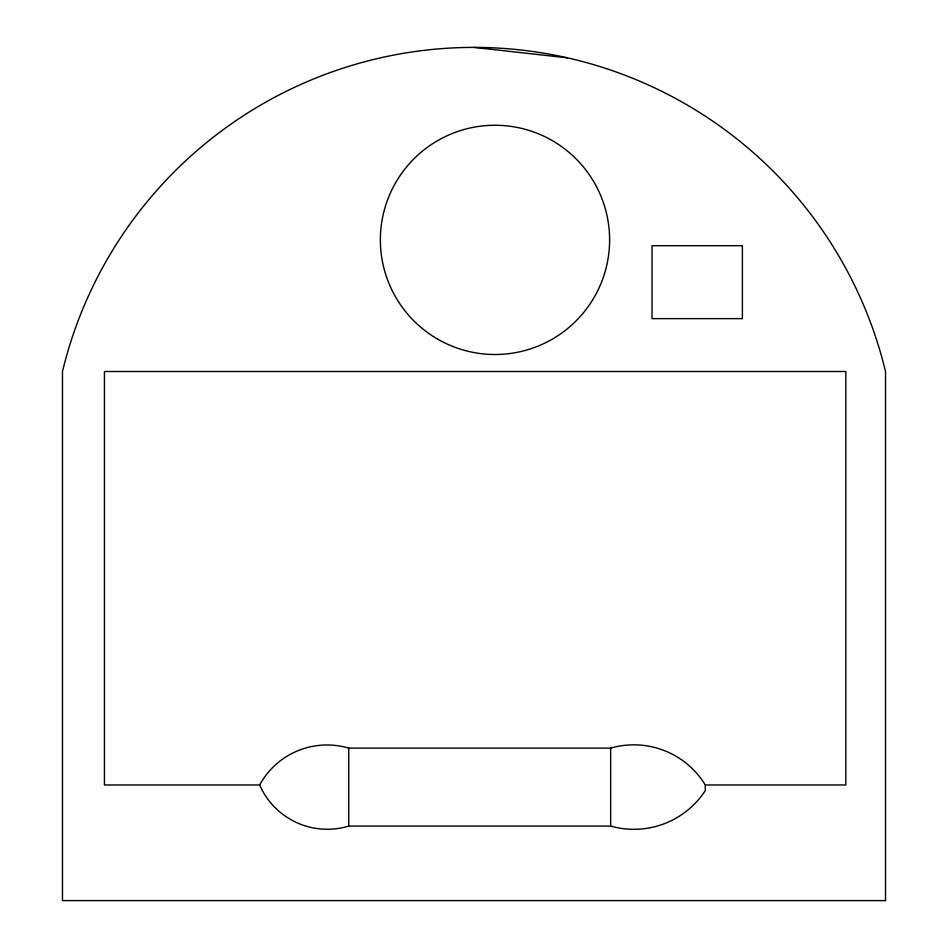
<?xml version="1.0" encoding="UTF-8"?>
<svg xmlns="http://www.w3.org/2000/svg" width="948" height="948" viewBox="0 0 948 948"><rect width="100%" height="100%" fill="white"/><g stroke="black" fill="none" stroke-linecap="round" stroke-linejoin="round"><path stroke-width="1.42" d="M348.746 748.114L610.666 748.114A83.649 83.649 0 0 1 705.288 784.968L845.829 784.968L845.829 371.498L104.446 371.498L104.446 784.968L259.634 784.968A76.776 76.776 0 0 1 348.746 748.114L348.746 826.075L610.666 826.075A85.178 85.178 0 0 0 705.288 790.62L705.288 784.968M474 47.4L567.354 57.828M610.666 748.114L610.666 826.075M348.746 826.075A73.837 73.837 0 0 1 259.634 784.968M742.391 245.686L652.034 245.686L652.034 318.635L742.391 318.635L742.391 245.686M885.527 900.6L62.473 900.6L62.473 371.498A423.318 423.318 0 0 1 885.527 371.498L885.527 900.6M437.68 339.147A114.625 114.625 0 0 0 609.611 239.88A114.625 114.625 0 0 0 437.68 140.612A114.625 114.625 0 0 0 437.68 339.147"/></g></svg>
